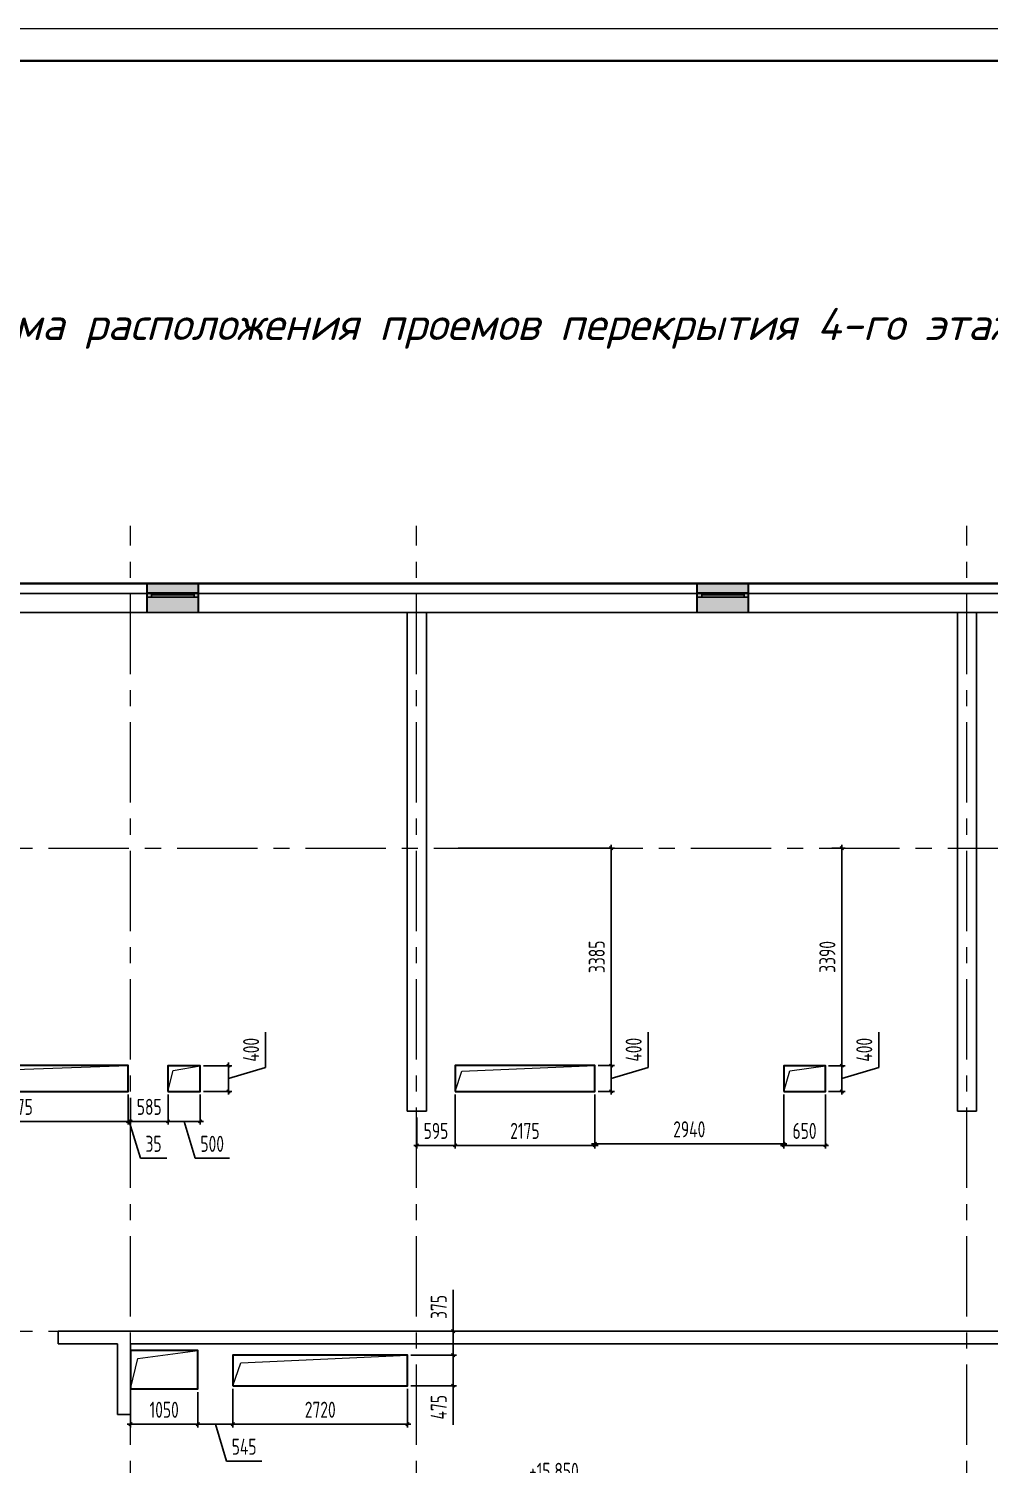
# Model space of a CAD drawing. Header units: millimetres. Extents: x -185251 to 7892985, y -102157 to 319855.
# Drawn here: x -149430 to -134474, y 297006 to 319355 of the extents above; entities that cross this region are included whole.
import ezdxf
from ezdxf import colors
from ezdxf.entities.mleader import LeaderData, LeaderLine
from ezdxf.math import Vec2, Vec3

# ---------------------------------------------------------------- set-up
doc = ezdxf.new("R2010")
doc.units = ezdxf.units.MM
doc.header["$LTSCALE"] = 10
doc.linetypes.add('CENTER', pattern=[2, 1.25, -0.25, 0.25, -0.25])
doc.layers.add('013', color=7, linetype='Continuous', lineweight=13)
doc.layers.add('АР_Оси', color=142, linetype='Continuous', lineweight=9)
doc.layers.add('Архитектура', color=251, linetype='Continuous')
doc.layers.get('0').off()
doc.layers.get('0').freeze()
doc.styles.add('10', font='isocpeui.ttf', dxfattribs={"height": 25})
doc.styles.add('GOST', font='isocpeur.ttf')
doc.styles.add('ISOCPEUR', font='isocpeur.ttf', dxfattribs={"width": 0.7})
doc.styles.add('ГОСТ 2.304', font='isocpeur.ttf', dxfattribs={"width": 0.7})
doc.dimstyles.new('СПДС', dxfattribs={"dimscale": 100, "dimtxt": 2.5, "dimasz": 0.5, "dimexe": 0.5, "dimexo": 1, "dimgap": 1, "dimtad": 1, "dimdec": 0, "dimrnd": 5, "dimtxsty": 'ГОСТ 2.304', "dimblk": 'OBLIQUE', "dimcen": 2.5, "dimdle": 0.5, "dimadec": 0, "dimazin": 2, "dimtfac": 0.75, "dimtdec": 0, "dimtmove": 1, "dimatfit": 3, "dimfxl": 1, "dimtolj": 1, "dimarcsym": 1})

# ---------------------------------------------------------------- blocks, each defined once
blk = doc.blocks.new('_DOTSMALL')
at = {"color": 0, "linetype": 'ByBlock', "const_width": 0.5}
blk.add_lwpolyline([(-0.0625, 0, 1), (0.0625, 0, 1)], format="xyb", close=True, dxfattribs=at)
blk = doc.blocks.new('*U251')
at = {"true_color": 0xffffff}
h = blk.add_hatch(color=7, dxfattribs=at)
h.dxf.hatch_style = 1
h.paths.add_polyline_path([(-800, -240), (0, -240), (0, 220), (-800, 220)])
at = {"lineweight": 30}
for p, q in [((-800, -240), (-800, 220)), ((0, -240), (0, 220))]:
    blk.add_line(p, q, dxfattribs=at)
for p, q in [((0, 220), (-800, 220)), ((-800, 70), (0, 70)), ((-800, 0), (0, 0)), ((-730, 0), (-730, 70)), ((-730, 35), (-70, 35)), ((-70, 0), (-70, 70)), ((-800, -240), (0, -240)), ((-800, -240), (-800, -240)), ((-800, -240), (-800, -240)), ((0, -240), (0, -240)), ((0, -240), (0, -240))]:
    blk.add_line(p, q)
blk = doc.blocks.new('_Oblique')
at = {"color": 0, "linetype": 'ByBlock', "lineweight": -2}
blk.add_line((-0.5, -0.5), (0.5, 0.5), dxfattribs=at)
blk = doc.blocks.new('*D419')
at = {"layer": '013', "color": 0, "linetype": 'ByBlock', "lineweight": -2, "transparency": 16777216}
for p, q in [((-151356, 302762), (-151356, 302295)), ((-147881, 302762), (-147881, 302295)), ((-151406, 302345), (-147831, 302345))]:
    blk.add_line(p, q, dxfattribs=at)
at = {"layer": 'Defpoints', "color": 0, "linetype": 'ByBlock', "transparency": 16777216}
for p in [(-151356, 302812), (-147881, 302812), (-147881, 302345)]:
    blk.add_point(p, dxfattribs=at)
at = {"layer": '013', "color": 0, "linetype": 'ByBlock', "lineweight": -2, "transparency": 16777216, "xscale": 50, "yscale": 50, "zscale": 50, "rotation": 180}
blk.add_blockref('_Oblique', (-151356, 302345), dxfattribs=at)
at = {"layer": '013', "color": 0, "linetype": 'ByBlock', "lineweight": -2, "transparency": 16777216, "xscale": 50, "yscale": 50, "zscale": 50}
blk.add_blockref('_Oblique', (-147881, 302345), dxfattribs=at)
at = {"layer": '013', "color": 0, "linetype": 'ByBlock', "transparency": 16777216, "insert": (-149619, 302570), "char_height": 250, "attachment_point": 5, "style": 'ГОСТ 2.304'}
blk.add_mtext('\\A1;3475', dxfattribs=at)
blk = doc.blocks.new('*D420')
at = {"layer": '013', "color": 0, "linetype": 'ByBlock', "lineweight": -2, "transparency": 16777216}
for p, q in [((-147261, 302761), (-147261, 302295)), ((-146761, 302761), (-146761, 302295)), ((-147311, 302345), (-146711, 302345)), ((-147011, 302345), (-146839, 301770)), ((-146839, 301770), (-146306, 301770))]:
    blk.add_line(p, q, dxfattribs=at)
at = {"layer": 'Defpoints', "color": 0, "linetype": 'ByBlock', "transparency": 16777216}
for p in [(-147261, 302811), (-146761, 302811), (-146761, 302345)]:
    blk.add_point(p, dxfattribs=at)
at = {"layer": '013', "color": 0, "linetype": 'ByBlock', "lineweight": -2, "transparency": 16777216, "xscale": 50, "yscale": 50, "zscale": 50, "rotation": 180}
blk.add_blockref('_Oblique', (-147261, 302345), dxfattribs=at)
at = {"layer": '013', "color": 0, "linetype": 'ByBlock', "lineweight": -2, "transparency": 16777216, "xscale": 50, "yscale": 50, "zscale": 50}
blk.add_blockref('_Oblique', (-146761, 302345), dxfattribs=at)
at = {"layer": '013', "color": 0, "linetype": 'ByBlock', "transparency": 16777216, "insert": (-146573, 301995), "char_height": 250, "attachment_point": 5, "style": 'ГОСТ 2.304'}
blk.add_mtext('\\A1;500', dxfattribs=at)
blk = doc.blocks.new('*D421')
at = {"layer": '013', "color": 0, "linetype": 'ByBlock', "lineweight": -2, "transparency": 16777216}
for p, q in [((-145743, 303184), (-145743, 303734)), ((-146711, 303211), (-146268, 303211)), ((-146318, 302761), (-146318, 303261)), ((-146318, 303011), (-145743, 303184)), ((-146711, 302811), (-146268, 302811))]:
    blk.add_line(p, q, dxfattribs=at)
at = {"layer": 'Defpoints', "color": 0, "linetype": 'ByBlock', "transparency": 16777216}
for p in [(-146761, 303211), (-146318, 303211), (-146761, 302811)]:
    blk.add_point(p, dxfattribs=at)
at = {"layer": '013', "color": 0, "linetype": 'ByBlock', "lineweight": -2, "transparency": 16777216, "xscale": 50, "yscale": 50, "zscale": 50}
for p, rotation in [((-146318, 303211), 90), ((-146318, 302811), 270)]:
    blk.add_blockref('_Oblique', p, dxfattribs=dict(at, rotation=rotation))
at = {"layer": '013', "color": 0, "linetype": 'ByBlock', "transparency": 16777216, "insert": (-145968, 303459), "char_height": 250, "attachment_point": 5, "rotation": 90, "style": 'ГОСТ 2.304'}
blk.add_mtext('\\A1;400', dxfattribs=at)
blk = doc.blocks.new('*D422')
at = {"layer": '013', "color": 0, "linetype": 'ByBlock', "lineweight": -2, "transparency": 16777216}
for p, q in [((-142791, 302762), (-142791, 301921)), ((-140616, 302762), (-140616, 301921)), ((-142841, 301971), (-140566, 301971))]:
    blk.add_line(p, q, dxfattribs=at)
at = {"layer": 'Defpoints', "color": 0, "linetype": 'ByBlock', "transparency": 16777216}
for p in [(-142791, 302812), (-140616, 302812), (-140616, 301971)]:
    blk.add_point(p, dxfattribs=at)
at = {"layer": '013', "color": 0, "linetype": 'ByBlock', "lineweight": -2, "transparency": 16777216, "xscale": 50, "yscale": 50, "zscale": 50, "rotation": 180}
blk.add_blockref('_Oblique', (-142791, 301971), dxfattribs=at)
at = {"layer": '013', "color": 0, "linetype": 'ByBlock', "lineweight": -2, "transparency": 16777216, "xscale": 50, "yscale": 50, "zscale": 50}
blk.add_blockref('_Oblique', (-140616, 301971), dxfattribs=at)
at = {"layer": '013', "color": 0, "linetype": 'ByBlock', "transparency": 16777216, "insert": (-141704, 302196), "char_height": 250, "attachment_point": 5, "style": 'ГОСТ 2.304'}
blk.add_mtext('\\A1;2175', dxfattribs=at)
blk = doc.blocks.new('*D423')
at = {"layer": '013', "color": 0, "linetype": 'ByBlock', "lineweight": -2, "transparency": 16777216}
for p, q in [((-139786, 303185), (-139786, 303735)), ((-140566, 303212), (-140311, 303212)), ((-140361, 302762), (-140361, 303262)), ((-140361, 303012), (-139786, 303185)), ((-140566, 302812), (-140311, 302812))]:
    blk.add_line(p, q, dxfattribs=at)
at = {"layer": 'Defpoints', "color": 0, "linetype": 'ByBlock', "transparency": 16777216}
for p in [(-140616, 303212), (-140361, 303212), (-140616, 302812)]:
    blk.add_point(p, dxfattribs=at)
at = {"layer": '013', "color": 0, "linetype": 'ByBlock', "lineweight": -2, "transparency": 16777216, "xscale": 50, "yscale": 50, "zscale": 50}
for p, rotation in [((-140361, 303212), 90), ((-140361, 302812), 270)]:
    blk.add_blockref('_Oblique', p, dxfattribs=dict(at, rotation=rotation))
at = {"layer": '013', "color": 0, "linetype": 'ByBlock', "transparency": 16777216, "insert": (-140011, 303460), "char_height": 250, "attachment_point": 5, "rotation": 90, "style": 'ГОСТ 2.304'}
blk.add_mtext('\\A1;400', dxfattribs=at)
blk = doc.blocks.new('*D424')
at = {"layer": '013', "color": 0, "linetype": 'ByBlock', "lineweight": -2, "transparency": 16777216}
for p, q in [((-137675, 302761), (-137675, 301921)), ((-137025, 302761), (-137025, 301921)), ((-137725, 301971), (-136975, 301971))]:
    blk.add_line(p, q, dxfattribs=at)
at = {"layer": 'Defpoints', "color": 0, "linetype": 'ByBlock', "transparency": 16777216}
for p in [(-137675, 302811), (-137025, 302811), (-137025, 301971)]:
    blk.add_point(p, dxfattribs=at)
at = {"layer": '013', "color": 0, "linetype": 'ByBlock', "lineweight": -2, "transparency": 16777216, "xscale": 50, "yscale": 50, "zscale": 50, "rotation": 180}
blk.add_blockref('_Oblique', (-137675, 301971), dxfattribs=at)
at = {"layer": '013', "color": 0, "linetype": 'ByBlock', "lineweight": -2, "transparency": 16777216, "xscale": 50, "yscale": 50, "zscale": 50}
blk.add_blockref('_Oblique', (-137025, 301971), dxfattribs=at)
at = {"layer": '013', "color": 0, "linetype": 'ByBlock', "transparency": 16777216, "insert": (-137350, 302196), "char_height": 250, "attachment_point": 5, "style": 'ГОСТ 2.304'}
blk.add_mtext('\\A1;650', dxfattribs=at)
blk = doc.blocks.new('*D425')
at = {"layer": '013', "color": 0, "linetype": 'ByBlock', "lineweight": -2, "transparency": 16777216}
for p, q in [((-136195, 303184), (-136195, 303734)), ((-136975, 303211), (-136720, 303211)), ((-136770, 302761), (-136770, 303261)), ((-136770, 303011), (-136195, 303184)), ((-136975, 302811), (-136720, 302811))]:
    blk.add_line(p, q, dxfattribs=at)
at = {"layer": 'Defpoints', "color": 0, "linetype": 'ByBlock', "transparency": 16777216}
for p in [(-137025, 303211), (-136770, 303211), (-137025, 302811)]:
    blk.add_point(p, dxfattribs=at)
at = {"layer": '013', "color": 0, "linetype": 'ByBlock', "lineweight": -2, "transparency": 16777216, "xscale": 50, "yscale": 50, "zscale": 50}
for p, rotation in [((-136770, 303211), 90), ((-136770, 302811), 270)]:
    blk.add_blockref('_Oblique', p, dxfattribs=dict(at, rotation=rotation))
at = {"layer": '013', "color": 0, "linetype": 'ByBlock', "transparency": 16777216, "insert": (-136420, 303459), "char_height": 250, "attachment_point": 5, "rotation": 90, "style": 'ГОСТ 2.304'}
blk.add_mtext('\\A1;400', dxfattribs=at)
blk = doc.blocks.new('*D430')
at = {"layer": '013', "color": 0, "linetype": 'ByBlock', "lineweight": -2, "transparency": 16777216}
for p, q in [((-140361, 303162), (-140361, 306649)), ((-142741, 306599), (-140311, 306599)), ((-140566, 303212), (-140311, 303212))]:
    blk.add_line(p, q, dxfattribs=at)
at = {"layer": 'Defpoints', "color": 0, "linetype": 'ByBlock', "transparency": 16777216}
for p in [(-142791, 306599), (-140361, 306599), (-140616, 303212)]:
    blk.add_point(p, dxfattribs=at)
at = {"layer": '013', "color": 0, "linetype": 'ByBlock', "lineweight": -2, "transparency": 16777216, "xscale": 50, "yscale": 50, "zscale": 50}
for p, rotation in [((-140361, 306599), 90), ((-140361, 303212), 270)]:
    blk.add_blockref('_Oblique', p, dxfattribs=dict(at, rotation=rotation))
at = {"layer": '013', "color": 0, "linetype": 'ByBlock', "transparency": 16777216, "insert": (-140586, 304906), "char_height": 250, "attachment_point": 5, "rotation": 90, "style": 'ГОСТ 2.304'}
blk.add_mtext('\\A1;3385', dxfattribs=at)
blk = doc.blocks.new('*D448')
at = {"layer": '013', "color": 0, "linetype": 'ByBlock', "lineweight": -2, "transparency": 16777216}
for p, q in [((-147846, 298129), (-147846, 297580)), ((-146796, 298129), (-146796, 297580)), ((-147896, 297630), (-146746, 297630))]:
    blk.add_line(p, q, dxfattribs=at)
at = {"layer": 'Defpoints', "color": 0, "linetype": 'ByBlock', "transparency": 16777216}
for p in [(-147846, 298179), (-146796, 298179), (-146796, 297630)]:
    blk.add_point(p, dxfattribs=at)
at = {"layer": '013', "color": 0, "linetype": 'ByBlock', "lineweight": -2, "transparency": 16777216, "xscale": 50, "yscale": 50, "zscale": 50, "rotation": 180}
blk.add_blockref('_Oblique', (-147846, 297630), dxfattribs=at)
at = {"layer": '013', "color": 0, "linetype": 'ByBlock', "lineweight": -2, "transparency": 16777216, "xscale": 50, "yscale": 50, "zscale": 50}
blk.add_blockref('_Oblique', (-146796, 297630), dxfattribs=at)
at = {"layer": '013', "color": 0, "linetype": 'ByBlock', "transparency": 16777216, "insert": (-147321, 297855), "char_height": 250, "attachment_point": 5, "style": 'ГОСТ 2.304'}
blk.add_mtext('\\A1;1050', dxfattribs=at)
blk = doc.blocks.new('*D449')
at = {"layer": '013', "color": 0, "linetype": 'ByBlock', "lineweight": -2, "transparency": 16777216}
for p, q in [((-146251, 298179), (-146251, 297580)), ((-143531, 298179), (-143531, 297580)), ((-146301, 297630), (-143481, 297630))]:
    blk.add_line(p, q, dxfattribs=at)
at = {"layer": 'Defpoints', "color": 0, "linetype": 'ByBlock', "transparency": 16777216}
for p in [(-146251, 298229), (-143531, 298229), (-143531, 297630)]:
    blk.add_point(p, dxfattribs=at)
at = {"layer": '013', "color": 0, "linetype": 'ByBlock', "lineweight": -2, "transparency": 16777216, "xscale": 50, "yscale": 50, "zscale": 50, "rotation": 180}
blk.add_blockref('_Oblique', (-146251, 297630), dxfattribs=at)
at = {"layer": '013', "color": 0, "linetype": 'ByBlock', "lineweight": -2, "transparency": 16777216, "xscale": 50, "yscale": 50, "zscale": 50}
blk.add_blockref('_Oblique', (-143531, 297630), dxfattribs=at)
at = {"layer": '013', "color": 0, "linetype": 'ByBlock', "transparency": 16777216, "insert": (-144891, 297855), "char_height": 250, "attachment_point": 5, "style": 'ГОСТ 2.304'}
blk.add_mtext('\\A1;2720', dxfattribs=at)
blk = doc.blocks.new('*D450')
at = {"layer": '013', "color": 0, "linetype": 'ByBlock', "lineweight": -2, "transparency": 16777216}
for p, q in [((-143481, 298704), (-142770, 298704)), ((-142820, 298179), (-142820, 298754)), ((-143481, 298229), (-142770, 298229)), ((-142820, 297619), (-142820, 298229))]:
    blk.add_line(p, q, dxfattribs=at)
at = {"layer": 'Defpoints', "color": 0, "linetype": 'ByBlock', "transparency": 16777216}
for p in [(-143531, 298704), (-142820, 298704), (-143531, 298229)]:
    blk.add_point(p, dxfattribs=at)
at = {"layer": '013', "color": 0, "linetype": 'ByBlock', "lineweight": -2, "transparency": 16777216, "xscale": 50, "yscale": 50, "zscale": 50}
for p, rotation in [((-142820, 298704), 90), ((-142820, 298229), 270)]:
    blk.add_blockref('_Oblique', p, dxfattribs=dict(at, rotation=rotation))
at = {"layer": '013', "color": 0, "linetype": 'ByBlock', "transparency": 16777216, "insert": (-143045, 297894), "char_height": 250, "attachment_point": 5, "rotation": 90, "style": 'ГОСТ 2.304'}
blk.add_mtext('\\A1;475', dxfattribs=at)
blk = doc.blocks.new('*D629')
at = {"layer": '013', "color": 0, "linetype": 'ByBlock', "lineweight": -2, "transparency": 16777216}
for p, q in [((-146796, 298079), (-146796, 297580)), ((-146251, 298129), (-146251, 297580)), ((-146846, 297630), (-146201, 297630)), ((-146524, 297630), (-146351, 297055)), ((-146351, 297055), (-145801, 297055))]:
    blk.add_line(p, q, dxfattribs=at)
at = {"layer": 'Defpoints', "color": 0, "linetype": 'ByBlock', "transparency": 16777216}
for p in [(-146796, 298179), (-146251, 298229), (-146251, 297630)]:
    blk.add_point(p, dxfattribs=at)
at = {"layer": '013', "color": 0, "linetype": 'ByBlock', "lineweight": -2, "transparency": 16777216, "xscale": 50, "yscale": 50, "zscale": 50, "rotation": 180}
blk.add_blockref('_Oblique', (-146796, 297630), dxfattribs=at)
at = {"layer": '013', "color": 0, "linetype": 'ByBlock', "lineweight": -2, "transparency": 16777216, "xscale": 50, "yscale": 50, "zscale": 50}
blk.add_blockref('_Oblique', (-146251, 297630), dxfattribs=at)
at = {"layer": '013', "color": 0, "linetype": 'ByBlock', "transparency": 16777216, "insert": (-146076, 297280), "char_height": 250, "attachment_point": 5, "style": 'ГОСТ 2.304'}
blk.add_mtext('\\A1;545', dxfattribs=at)
blk = doc.blocks.new('*D630')
at = {"layer": '013', "color": 0, "linetype": 'ByBlock', "lineweight": -2, "transparency": 16777216}
for p, q in [((-142820, 299721), (-142820, 299079)), ((-143431, 299079), (-142770, 299079)), ((-142820, 298654), (-142820, 299129)), ((-143431, 298704), (-142770, 298704))]:
    blk.add_line(p, q, dxfattribs=at)
at = {"layer": 'Defpoints', "color": 0, "linetype": 'ByBlock', "transparency": 16777216}
for p in [(-143531, 299079), (-142820, 299079), (-143531, 298704)]:
    blk.add_point(p, dxfattribs=at)
at = {"layer": '013', "color": 0, "linetype": 'ByBlock', "lineweight": -2, "transparency": 16777216, "xscale": 50, "yscale": 50, "zscale": 50}
for p, rotation in [((-142820, 299079), 90), ((-142820, 298704), 270)]:
    blk.add_blockref('_Oblique', p, dxfattribs=dict(at, rotation=rotation))
at = {"layer": '013', "color": 0, "linetype": 'ByBlock', "transparency": 16777216, "insert": (-143045, 299455), "char_height": 250, "attachment_point": 5, "rotation": 90, "style": 'ГОСТ 2.304'}
blk.add_mtext('\\A1;375', dxfattribs=at)
blk = doc.blocks.new('*D631')
at = {"layer": '013', "color": 0, "linetype": 'ByBlock', "lineweight": -2, "transparency": 16777216}
for p, q in [((-147881, 302712), (-147881, 302295)), ((-147846, 302712), (-147846, 302295)), ((-147881, 302345), (-147931, 302345)), ((-147881, 302345), (-147846, 302345)), ((-147881, 302345), (-147846, 302345)), ((-147864, 302345), (-147691, 301770)), ((-147846, 302345), (-147796, 302345)), ((-147691, 301770), (-147281, 301770))]:
    blk.add_line(p, q, dxfattribs=at)
at = {"layer": 'Defpoints', "color": 0, "linetype": 'ByBlock', "transparency": 16777216}
for p in [(-147881, 302812), (-147846, 302812), (-147846, 302345)]:
    blk.add_point(p, dxfattribs=at)
at = {"layer": '013', "color": 0, "linetype": 'ByBlock', "lineweight": -2, "transparency": 16777216, "xscale": 50, "yscale": 50, "zscale": 50}
blk.add_blockref('_Oblique', (-147881, 302345), dxfattribs=at)
at = {"layer": '013', "color": 0, "linetype": 'ByBlock', "lineweight": -2, "transparency": 16777216, "xscale": 50, "yscale": 50, "zscale": 50, "rotation": 180}
blk.add_blockref('_Oblique', (-147846, 302345), dxfattribs=at)
at = {"layer": '013', "color": 0, "linetype": 'ByBlock', "transparency": 16777216, "insert": (-147486, 301995), "char_height": 250, "attachment_point": 5, "style": 'ГОСТ 2.304'}
blk.add_mtext('\\A1;35', dxfattribs=at)
blk = doc.blocks.new('*D632')
at = {"layer": '013', "color": 0, "linetype": 'ByBlock', "lineweight": -2, "transparency": 16777216}
for p, q in [((-147846, 302712), (-147846, 302295)), ((-147261, 302711), (-147261, 302295)), ((-147896, 302345), (-147211, 302345))]:
    blk.add_line(p, q, dxfattribs=at)
at = {"layer": 'Defpoints', "color": 0, "linetype": 'ByBlock', "transparency": 16777216}
for p in [(-147846, 302812), (-147261, 302811), (-147261, 302345)]:
    blk.add_point(p, dxfattribs=at)
at = {"layer": '013', "color": 0, "linetype": 'ByBlock', "lineweight": -2, "transparency": 16777216, "xscale": 50, "yscale": 50, "zscale": 50, "rotation": 180}
blk.add_blockref('_Oblique', (-147846, 302345), dxfattribs=at)
at = {"layer": '013', "color": 0, "linetype": 'ByBlock', "lineweight": -2, "transparency": 16777216, "xscale": 50, "yscale": 50, "zscale": 50}
blk.add_blockref('_Oblique', (-147261, 302345), dxfattribs=at)
at = {"layer": '013', "color": 0, "linetype": 'ByBlock', "transparency": 16777216, "insert": (-147554, 302570), "char_height": 250, "attachment_point": 5, "style": 'ГОСТ 2.304'}
blk.add_mtext('\\A1;585', dxfattribs=at)
blk = doc.blocks.new('*D638')
at = {"layer": '013', "color": 0, "linetype": 'ByBlock', "lineweight": -2, "transparency": 16777216}
for p, q in [((-142791, 302712), (-142791, 301921)), ((-143386, 302404), (-143386, 301921)), ((-142741, 301971), (-143436, 301971))]:
    blk.add_line(p, q, dxfattribs=at)
at = {"layer": 'Defpoints', "color": 0, "linetype": 'ByBlock', "transparency": 16777216}
for p in [(-142791, 302812), (-143386, 302504), (-143386, 301971)]:
    blk.add_point(p, dxfattribs=at)
at = {"layer": '013', "color": 0, "linetype": 'ByBlock', "lineweight": -2, "transparency": 16777216, "xscale": 50, "yscale": 50, "zscale": 50, "rotation": 180}
blk.add_blockref('_Oblique', (-143386, 301971), dxfattribs=at)
at = {"layer": '013', "color": 0, "linetype": 'ByBlock', "lineweight": -2, "transparency": 16777216, "xscale": 50, "yscale": 50, "zscale": 50}
blk.add_blockref('_Oblique', (-142791, 301971), dxfattribs=at)
at = {"layer": '013', "color": 0, "linetype": 'ByBlock', "transparency": 16777216, "insert": (-143089, 302196), "char_height": 250, "attachment_point": 5, "style": 'ГОСТ 2.304'}
blk.add_mtext('\\A1;595', dxfattribs=at)
blk = doc.blocks.new('*D639')
at = {"layer": '013', "color": 0, "linetype": 'ByBlock', "lineweight": -2, "transparency": 16777216}
for p, q in [((-140616, 302712), (-140616, 301946)), ((-137675, 302711), (-137675, 301946)), ((-137625, 301996), (-140666, 301996))]:
    blk.add_line(p, q, dxfattribs=at)
at = {"layer": 'Defpoints', "color": 0, "linetype": 'ByBlock', "transparency": 16777216}
for p in [(-140616, 302812), (-137675, 302811), (-140616, 301996)]:
    blk.add_point(p, dxfattribs=at)
at = {"layer": '013', "color": 0, "linetype": 'ByBlock', "lineweight": -2, "transparency": 16777216, "xscale": 50, "yscale": 50, "zscale": 50, "rotation": 180}
blk.add_blockref('_Oblique', (-140616, 301996), dxfattribs=at)
at = {"layer": '013', "color": 0, "linetype": 'ByBlock', "lineweight": -2, "transparency": 16777216, "xscale": 50, "yscale": 50, "zscale": 50}
blk.add_blockref('_Oblique', (-137675, 301996), dxfattribs=at)
at = {"layer": '013', "color": 0, "linetype": 'ByBlock', "transparency": 16777216, "insert": (-139145, 302221), "char_height": 250, "attachment_point": 5, "style": 'ГОСТ 2.304'}
blk.add_mtext('\\A1;2940', dxfattribs=at)
blk = doc.blocks.new('*D662')
at = {"layer": '013', "color": 0, "linetype": 'ByBlock', "lineweight": -2, "transparency": 16777216}
for p, q in [((-136770, 303161), (-136770, 306649)), ((-136925, 306599), (-136720, 306599)), ((-136925, 303211), (-136720, 303211))]:
    blk.add_line(p, q, dxfattribs=at)
at = {"layer": 'Defpoints', "color": 0, "linetype": 'ByBlock', "transparency": 16777216}
for p in [(-137025, 306599), (-136770, 306599), (-137025, 303211)]:
    blk.add_point(p, dxfattribs=at)
at = {"layer": '013', "color": 0, "linetype": 'ByBlock', "lineweight": -2, "transparency": 16777216, "xscale": 50, "yscale": 50, "zscale": 50}
for p, rotation in [((-136770, 306599), 90), ((-136770, 303211), 270)]:
    blk.add_blockref('_Oblique', p, dxfattribs=dict(at, rotation=rotation))
at = {"layer": '013', "color": 0, "linetype": 'ByBlock', "transparency": 16777216, "insert": (-136995, 304905), "char_height": 250, "attachment_point": 5, "rotation": 90, "style": 'ГОСТ 2.304'}
blk.add_mtext('\\A1;3390', dxfattribs=at)
blk = doc.blocks.new('*U537')
at = {"color": 44, "lineweight": 20, "ltscale": 10}
blk.add_line((841, 594), (0, 594), dxfattribs=at)
at = {"color": 137, "lineweight": 35, "ltscale": 10}
blk.add_line((836, 589), (20, 589), dxfattribs=at)
at = {"color": 44, "lineweight": 13, "style": 'GOST', "oblique": 10, "width": 0.8}
for tag in ['ФОРМАТВЕРТ', 'ФОРМАТГОРИЗ']:
    blk.add_attdef(tag, (789.98, 1.6), '', height=2, dxfattribs=at)

msp = doc.modelspace()

# ---------------------------------------------------------------- linework, layer by layer
at = {"layer": '013', "color": 1, "linetype": 'ByBlock', "lineweight": 30}
for points in [[(-151356.1, 302812.1), (-147881.1, 302812.1), (-147881.1, 303212.1), (-151356.1, 303212.1)], [(-147261.5, 302811.2), (-146761.5, 302811.2), (-146761.5, 303211.2), (-147261.5, 303211.2)], [(-142791.1, 302812.1), (-140616.1, 302812.1), (-140616.1, 303212.1), (-142791.1, 303212.1)], [(-137674.7, 302811.1), (-137024.6, 302811.1), (-137024.6, 303211.1), (-137674.7, 303211.1)], [(-147846, 298178.7), (-146796, 298178.7), (-146796, 298778.7), (-147846, 298778.7)], [(-146251, 298228.7), (-143531, 298228.7), (-143531, 298703.7), (-146251, 298703.7)]]:
    msp.add_lwpolyline(points, close=True, dxfattribs=at)
at = {"layer": '013', "color": 1, "linetype": 'ByBlock'}
for points in [[(-151356.1, 302812.1), (-151258.2, 303094.2), (-147881.1, 303212.1)], [(-147261.5, 302811.2), (-147180.9, 303138.5), (-146761.5, 303211.2)], [(-142791.1, 302812.1), (-142685.8, 303124.2), (-140616.1, 303212.1)], [(-137674.7, 302811.1), (-137580.6, 303133.4), (-137024.6, 303211.1)], [(-147846, 298178.7), (-147728.7, 298650.8), (-146796, 298778.7)], [(-146251, 298228.7), (-146124.9, 298584.1), (-143531, 298703.7)]]:
    msp.add_lwpolyline(points, dxfattribs=at)
at = {"layer": 'АР_Оси', "linetype": 'CENTER', "ltscale": 100}
for p, q in [((-147846, 277308), (-147846, 311615.5)), ((-143391, 277308), (-143391, 311615.5)), ((-134821, 277308), (-134821, 311615.5)), ((-173120, 310264.3), (-98351.4, 310264.3)), ((-173120, 306599.3), (-97932.6, 306599.3)), ((-173120, 299079.3), (-97932.6, 299079.3)), ((-173120, 299079.3), (-97932.6, 299079.3))]:
    msp.add_line(p, q, dxfattribs=at)
at = {"layer": 'Архитектура', "lineweight": 25, "transparency": 33554684}
for p, q in [((-152261, 310724.3), (-117141, 310724.3)), ((-152251, 310714.3), (-117151, 310714.3)), ((-152101, 310564.3), (-117301, 310564.3)), ((-151801, 310264.3), (-117601, 310264.3)), ((-143536, 310264.3), (-143536, 302503.9)), ((-143236, 310264.3), (-143236, 302503.9)), ((-134971, 310264.3), (-134971, 302503.9)), ((-134671, 310264.3), (-134671.1, 302503.9)), ((-143536, 302503.9), (-143236, 302503.9)), ((-134971, 302503.9), (-134671, 302503.9)), ((-148971, 299079.3), (-117601, 299079.3)), ((-148971, 298879.3), (-148046, 298879.3)), ((-148046, 298879.3), (-148046, 297779.3)), ((-147846, 298879.3), (-117601, 298879.3)), ((-147846, 298879.3), (-147846, 297779.3)), ((-148046, 297779.3), (-147846, 297779.3))]:
    msp.add_line(p, q, dxfattribs=at)
for points in [[(-151801, 310264.3), (-117601, 310264.3), (-117601, 306399.3), (-107001, 306399.3), (-107001, 288529.3), (-100650.6, 288529.3), (-100650.6, 279219.3), (-113351, 279219.3), (-113351, 285569.3), (-121231, 285569.3), (-121231, 290759.3), (-130365.2, 290759.3)], [(-148971, 299079.3), (-148971, 298879.3)]]:
    msp.add_lwpolyline(points, dxfattribs=at)

# ---------------------------------------------------------------- block references
at = {"layer": '013', "xscale": 100, "yscale": 100, "zscale": 100}
msp.add_blockref('*U537', (-178804.9, 259955.4), dxfattribs=at)
at = {"layer": 'Архитектура', "lineweight": 25, "transparency": 33554684}
for p in [(-146786, 310504.3), (-138221, 310504.3)]:
    msp.add_blockref('*U251', p, dxfattribs=at)

# ---------------------------------------------------------------- texts
at = {"layer": '013', "color": 0, "lineweight": 9, "insert": (-139595.1, 314690.6), "char_height": 500, "width": 28072.013, "attachment_point": 5, "style": '10'}
msp.add_mtext('\\pxi1.23419;Схема расположения проемов перекрытия 4-го этажа в/о 1-23/А/1-Б/1', dxfattribs=at)

# ---------------------------------------------------------------- dimensions: what is measured, and where the dimension line sits
at = {"layer": '013', "color": 1, "linetype": 'ByBlock'}
for base, p1, p2, override, picture, middle in [((-140361.4, 306599.3), (-140616.1, 303212.1), (-142791.1, 306599.3), {"dimexo": 0.5}, '*D430', (-140586.4, 304905.7)), ((-146318.4, 303211.2), (-146761.5, 302811.2), (-146761.5, 303211.2), {"dimasz": 0.5, "dimexe": 0.5, "dimexo": 0.5, "dimrnd": 5, "dimdle": 0.5}, '*D421', (-145968.4, 303283.7)), ((-140361.4, 303212.1), (-140616.1, 302812.1), (-140616.1, 303212.1), {"dimasz": 0.5, "dimexe": 0.5, "dimexo": 0.5, "dimrnd": 5, "dimdle": 0.5}, '*D423', (-140011.4, 303284.6)), ((-136769.9, 303211.1), (-137024.6, 302811.1), (-137024.6, 303211.1), {"dimasz": 0.5, "dimexe": 0.5, "dimexo": 0.5, "dimrnd": 5, "dimdle": 0.5}, '*D425', (-136419.9, 303283.6))]:
    dim = msp.add_linear_dim(base=base, p1=p1, p2=p2, angle=90, dimstyle='СПДС', override=override, dxfattribs=at)
    dim.commit()
    dim.dimension.update_dxf_attribs({"geometry": picture, "text_midpoint": middle})
dim = msp.add_linear_dim(base=(-136769.9, 306599.3), p1=(-137024.6, 303211.1), p2=(-137024.6, 306599.3), angle=90, dimstyle='СПДС', dxfattribs=at)
dim.commit()
dim.dimension.update_dxf_attribs({"geometry": '*D662', "text_midpoint": (-136994.9, 304905.2)})
for base, p1, p2, picture, middle in [((-147881.1, 302345.4), (-151356.1, 302812.1), (-147881.1, 302812.1), '*D419', (-149618.6, 302570.4)), ((-146761.5, 302345.4), (-147261.5, 302811.2), (-146761.5, 302811.2), '*D420', (-146739, 301995.4)), ((-140616.1, 301970.6), (-142791.1, 302812.1), (-140616.1, 302812.1), '*D422', (-141703.6, 302195.6)), ((-137024.6, 301970.6), (-137674.7, 302811.1), (-137024.6, 302811.1), '*D424', (-137349.6, 302195.6)), ((-146796, 297630.4), (-147846, 298178.7), (-146796, 298178.7), '*D448', (-147321, 297855.4)), ((-143531, 297630.4), (-146251, 298228.7), (-143531, 298228.7), '*D449', (-144891, 297855.4))]:
    dim = msp.add_linear_dim(base=base, p1=p1, p2=p2, dimstyle='СПДС', override={"dimexo": 0.5}, dxfattribs=at)
    dim.commit()
    dim.dimension.update_dxf_attribs({"geometry": picture, "text_midpoint": middle})
for base, p1, p2, picture, middle in [((-147846, 302345.4), (-147881.1, 302812.1), (-147846, 302812.1), '*D631', (-147591, 301995.4)), ((-147261.4699, 302345.4074), (-147846.0104, 302812.0851), (-147261.4699, 302811.1539), '*D632', (-147553.7402, 302570.4074)), ((-143386, 301970.6), (-142791.1, 302812.1), (-143386, 302503.9), '*D638', (-143088.5, 302195.6)), ((-140616.1, 301995.6), (-137674.7, 302811.1), (-140616.1, 302812.1), '*D639', (-139145.4, 302220.6)), ((-146251, 297630.4), (-146796, 298178.7), (-146251, 298228.7), '*D629', (-146251, 297280.4))]:
    dim = msp.add_linear_dim(base=base, p1=p1, p2=p2, dimstyle='СПДС', dxfattribs=at)
    dim.commit()
    dim.dimension.update_dxf_attribs({"geometry": picture, "text_midpoint": middle})
dim = msp.add_linear_dim(base=(-142819.7, 299079.3), p1=(-143531, 298703.7), p2=(-143531, 299079.3), angle=90, dimstyle='СПДС', dxfattribs=at)
dim.commit()
dim.dimension.update_dxf_attribs({"geometry": '*D630', "text_midpoint": (-142804.2, 299455), "dimtype": 160})
dim = msp.add_linear_dim(base=(-142819.7, 298703.7), p1=(-143531, 298228.7), p2=(-143531, 298703.7), angle=90, dimstyle='СПДС', override={"dimexo": 0.5}, dxfattribs=at)
dim.commit()
dim.dimension.update_dxf_attribs({"geometry": '*D450', "text_midpoint": (-142819.7, 297894.3), "dimtype": 160})

# ---------------------------------------------------------------- leaders
at = {"layer": 'Архитектура', "lineweight": 25, "transparency": 33554684}
ml = msp.add_multileader_mtext('Standard', dxfattribs=at)
ml.set_content('+13,700', color=256, style='ISOCPEUR')
ml.set_leader_properties(color=256, linetype='Continuous', lineweight=-1)
ml.set_arrow_properties(name='DOTSMALL')
ml.build(insert=Vec2(0, 0))
ml.multileader.update_dxf_attribs({"has_text_frame": 1, "text_left_attachment_type": 4, "text_right_attachment_type": 4, "dogleg_length": 100, "arrow_head_size": 180})
ctx = ml.context
ctx.base_point, ctx.char_height, ctx.arrow_head_size, ctx.landing_gap_size, ctx.plane_origin = Vec3(-153128.5, 305780.9), 250, 180, 50, Vec3(-155938.5, 304929.3)
ctx.left_attachment, ctx.right_attachment = 4, 4
notes = []
notes.append((ctx, [(0, (0, 0, 0), (0, 0), (1, 0), 1, [])]))
ctx.mtext.insert, ctx.mtext.width, ctx.mtext.line_spacing_style, ctx.mtext.flow_direction = Vec3(-153078.5, 306114.2), 852.697, 2, 5
ml = msp.add_multileader_mtext('Standard', dxfattribs=at)
ml.set_content('Л.2', color=256, style='ISOCPEUR')
ml.set_leader_properties(color=256, linetype='Continuous', lineweight=-1)
ml.set_arrow_properties(name='DOTSMALL')
ml.build(insert=Vec2(0, 0))
ml.multileader.update_dxf_attribs({"has_text_frame": 1, "text_left_attachment_type": 4, "text_right_attachment_type": 4, "dogleg_length": 100, "arrow_head_size": 180})
ctx = ml.context
ctx.base_point, ctx.char_height, ctx.arrow_head_size, ctx.landing_gap_size, ctx.plane_origin = Vec3(-155818.3, 305092.3, 0), 250, 180, 50, Vec3(-91789.1, 292800.5, 0)
ctx.left_attachment, ctx.right_attachment = 4, 4
notes.append((ctx, [(0, (0, 0, 0), (0, 0), (1, 0), 1, [])]))
ctx.mtext.insert, ctx.mtext.width, ctx.mtext.line_spacing_style, ctx.mtext.flow_direction = Vec3(-155768.3, 305425.7, 0), 852.697, 2, 5
ml = msp.add_multileader_mtext('Standard', dxfattribs=at)
ml.set_content('+15,850', color=256, style='ISOCPEUR')
ml.set_leader_properties(color=256, linetype='Continuous', lineweight=-1)
ml.set_arrow_properties(name='DOTSMALL')
ml.build(insert=Vec2(0, 0))
ml.multileader.update_dxf_attribs({"has_text_frame": 1, "text_left_attachment_type": 4, "text_right_attachment_type": 4, "dogleg_length": 100, "arrow_head_size": 180})
ctx = ml.context
ctx.base_point, ctx.char_height, ctx.arrow_head_size, ctx.landing_gap_size, ctx.plane_origin = Vec3(-153165, 299863.7), 250, 180, 50, Vec3(-154468.2, 298656.1)
ctx.left_attachment, ctx.right_attachment = 4, 4
notes.append((ctx, [(0, (0, 0, 0), (0, 0), (1, 0), 1, [])]))
ctx.mtext.insert, ctx.mtext.width, ctx.mtext.defined_height, ctx.mtext.line_spacing_style, ctx.mtext.flow_direction = Vec3(-153115, 300197), 696.035, 776.5, 2, 5
ml = msp.add_multileader_mtext('Standard', dxfattribs=at)
ml.set_content('+15,850', color=256, style='ISOCPEUR')
ml.set_leader_properties(color=256, linetype='Continuous', lineweight=-1)
ml.set_arrow_properties(name='DOTSMALL')
ml.build(insert=Vec2(0, 0))
ml.multileader.update_dxf_attribs({"has_text_frame": 1, "text_left_attachment_type": 4, "text_right_attachment_type": 4, "dogleg_length": 100, "arrow_head_size": 180})
ctx = ml.context
ctx.base_point, ctx.char_height, ctx.arrow_head_size, ctx.landing_gap_size, ctx.plane_origin = Vec3(-141689.6, 296695.6), 250, 180, 50, Vec3(-140764.6, 294352)
ctx.left_attachment, ctx.right_attachment = 4, 4
notes.append((ctx, [(0, (0, 0, 0), (0, 0), (1, 0), 1, [])]))
ctx.mtext.insert, ctx.mtext.width, ctx.mtext.line_spacing_style, ctx.mtext.flow_direction = Vec3(-141639.6, 297028.9), 852.697, 2, 5
for ctx, leaders in notes:
    for number, flags, end, landing, length, lines in leaders:
        leader = LeaderData()
        leader.index, (leader.has_last_leader_line, leader.has_dogleg_vector, leader.attachment_direction) = number, flags
        leader.last_leader_point, leader.dogleg_vector, leader.dogleg_length = Vec3(end), Vec3(landing), length
        for number, points, colour, breaks in lines:
            line = LeaderLine()
            line.index, line.vertices, line.color, line.breaks = number, Vec3.list(points), colors.encode_raw_color(colour), breaks
            leader.lines.append(line)
        ctx.leaders.append(leader)

doc.saveas('drawing.dxf')
